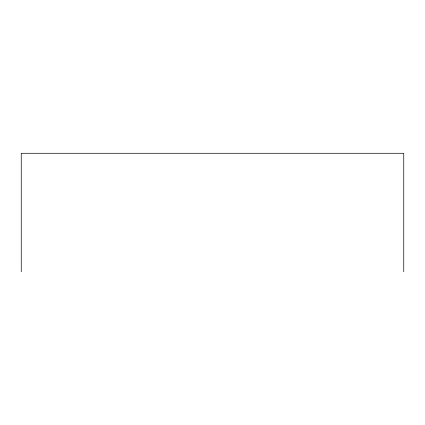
<?xml version="1.0" encoding="UTF-8"?>
<svg xmlns="http://www.w3.org/2000/svg" width="425" height="425" viewBox="0 0 425 425"><rect width="100%" height="100%" fill="white"/><g stroke="black" fill="none" stroke-linecap="round" stroke-linejoin="round"><path stroke-width="0.64" d="M403.75 271.718L403.75 153.282L21.25 153.282L21.25 271.718"/></g></svg>
